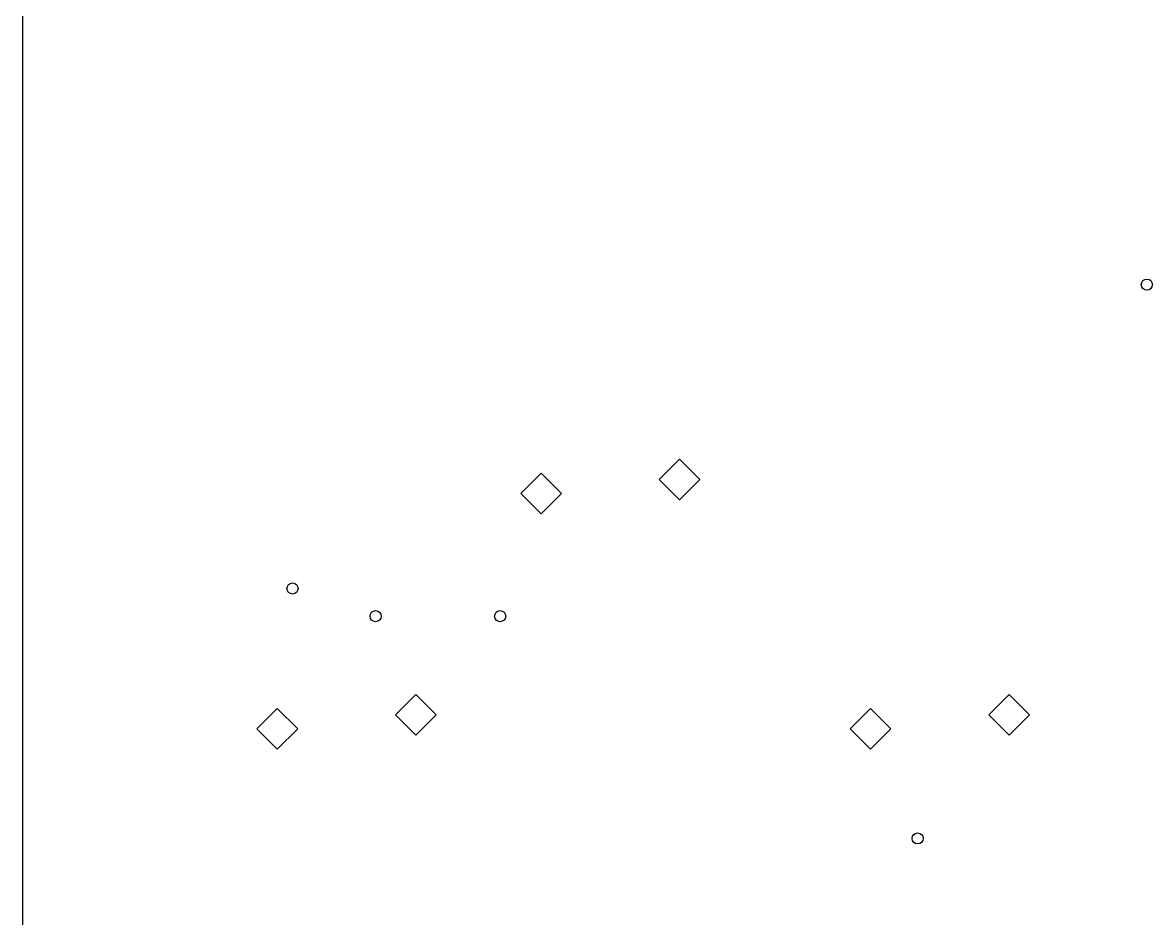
# Model space of a CAD drawing. Extents: x 0.1 to 14.8, y -5.9 to -0.7.
# Drawn here: x 0.157 to 1.764, y -4.613 to -3.339 of the extents above; entities that cross this region are included whole.
import ezdxf

# ---------------------------------------------------------------- set-up
doc = ezdxf.new("R2010")
doc.units = 0
doc.header["$MEASUREMENT"] = 0
doc.layers.add('BLACK', color=7, linetype='CONTINUOUS')

msp = doc.modelspace()

# ---------------------------------------------------------------- linework, layer by layer
at = {"layer": 'BLACK', "linetype": 'CONTINUOUS'}
for p, q in [((0.15748, -1.61417), (0.15748, -5.03937)), ((1.09158, -3.95984), (1.06265, -3.98878)), ((1.12052, -3.98878), (1.09158, -3.95984)), ((0.894734, -3.97953), (0.865797, -4.00846)), ((0.923671, -4.00846), (0.894734, -3.97953)), ((1.06265, -3.98878), (1.09158, -4.01772)), ((1.09158, -4.01772), (1.12052, -3.98878)), ((0.865797, -4.00846), (0.894734, -4.0374)), ((0.894734, -4.0374), (0.923671, -4.00846)), ((0.716585, -4.29449), (0.687648, -4.32343)), ((0.745522, -4.32343), (0.716585, -4.29449)), ((1.56033, -4.29449), (1.5314, -4.32343)), ((1.58927, -4.32343), (1.56033, -4.29449)), ((0.519734, -4.31417), (0.490797, -4.34311)), ((0.548671, -4.34311), (0.519734, -4.31417)), ((1.36348, -4.31417), (1.33455, -4.34311)), ((1.39242, -4.34311), (1.36348, -4.31417)), ((0.687648, -4.32343), (0.716585, -4.35236)), ((0.716585, -4.35236), (0.745522, -4.32343)), ((1.5314, -4.32343), (1.56033, -4.35236)), ((1.56033, -4.35236), (1.58927, -4.32343)), ((0.490797, -4.34311), (0.519734, -4.37205)), ((0.519734, -4.37205), (0.548671, -4.34311)), ((1.33455, -4.34311), (1.36348, -4.37205)), ((1.36348, -4.37205), (1.39242, -4.34311))]:
    msp.add_line(p, q, dxfattribs=at)
at = {"layer": 'BLACK'}
for centre in [(1.7563, -3.71142), (0.541339, -4.1437), (0.659449, -4.18307), (0.836614, -4.18307), (1.43031, -4.49921)]:
    msp.add_circle(centre, 0.007874, dxfattribs=at)

doc.saveas('drawing.dxf')
